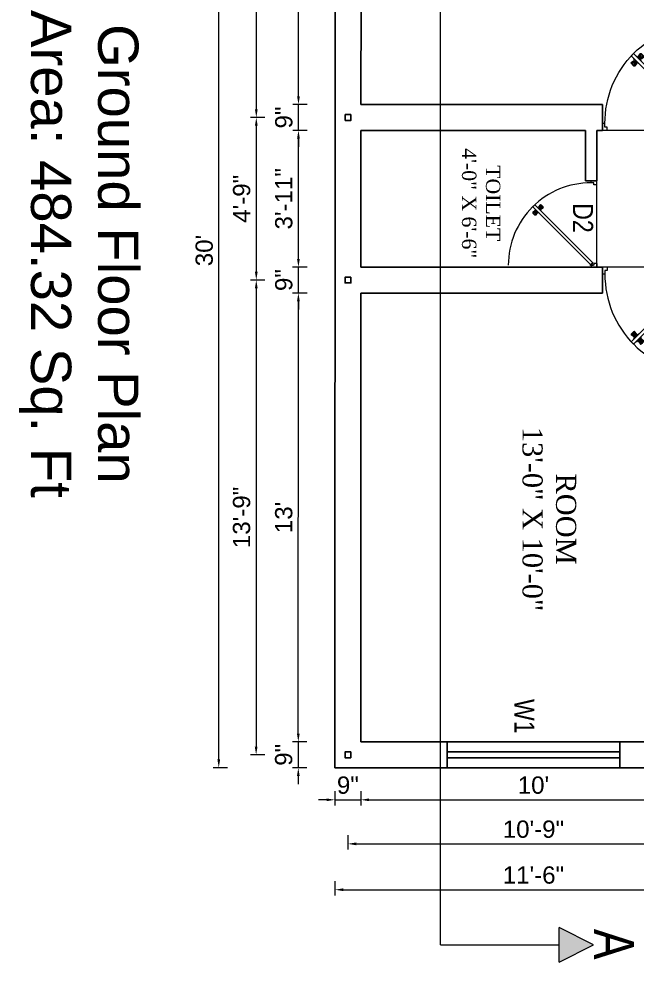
# Model space of a CAD drawing. Header units: inches. Extents: x 392906 to 410488, y -52747 to -40742.
# Drawn here: x 401308.1 to 401523, y -49530.9 to -49203.1 of the extents above; entities that cross this region are included whole.
import ezdxf

# ---------------------------------------------------------------- set-up
doc = ezdxf.new("R2010")
doc.units = ezdxf.units.IN
doc.header["$LTSCALE"] = 2
doc.header["$MEASUREMENT"] = 0
doc.header["$PDMODE"] = 34
doc.layers.get('0').update_dxf_attribs({"linetype": 'CONTINUOUS'})
doc.layers.get('DEFPOINTS').update_dxf_attribs({"color": 141, "linetype": 'CONTINUOUS'})
for name, color, linetype, lineweight in [('DOOR & WIN', 1, 'CONTINUOUS', 25), ('PUERTAS', 7, 'CONTINUOUS', 9), ('steps', 253, 'CONTINUOUS', 20)]:
    doc.layers.add(name, color=color, linetype=linetype, lineweight=lineweight)
doc.styles.add('Lettring Text', font='arial.ttf')
doc.styles.get("Standard").update_dxf_attribs({"font": 'ARIALN.TTF'})
doc.dimstyles.new('Copy of Standard', dxfattribs={"dimtxt": 6, "dimasz": 2.875, "dimexe": 2, "dimexo": 4, "dimgap": 2, "dimtad": 1, "dimdec": 0, "dimrnd": 1, "dimzin": 0, "dimdsep": 46, "dimlunit": 4, "dimtxsty": 'Lettring Text', "dimcen": 0.1, "dimclrd": 7, "dimclre": 7, "dimclrt": 7, "dimazin": 0, "dimtfac": 0.645, "dimtdec": 0, "dimtmove": 1, "dimatfit": 0, "dimfxl": 3, "dimfxlon": 1, "dimtfillclr": 256, "dimtolj": 1, "dimtzin": 0, "dimlwd": -1, "dimlwe": -1, "dimarcsym": 2})

# ---------------------------------------------------------------- blocks, each defined once
blk = doc.blocks.new('3ft')
at = {"layer": 'PUERTAS', "color": 6}
for p, q in [((1.01, 2.52), (25.23, 26.74)), ((26.05, 25.92), (25.23, 26.74)), ((26.05, 25.92), (1.77, 1.64)), ((0, 2.4), (0, 0)), ((0.72, 2.4), (0, 2.4)), ((1.6, 0), (0, 0)), ((0.72, 1.52), (0.72, 2.44)), ((0.8, 1.52), (0.72, 1.52)), ((0.8, 1.52), (0.8, 2.41)), ((0.8, 1.2), (0.8, 1.52)), ((1.6, 1.2), (0.8, 1.2)), ((1.57, 1.84), (0.94, 2.47)), ((1.63, 1.89), (0.97, 2.55)), ((1.63, 1.89), (1.57, 1.84)), ((1.77, 1.64), (1.57, 1.84)), ((1.6, 0), (1.6, 1.2)), ((34.4, 0), (34.4, 1.2)), ((34.4, 1.2), (35.2, 1.2)), ((34.4, 0), (36, 0)), ((35.2, 1.2), (35.2, 2.4)), ((35.2, 2.4), (36, 2.4)), ((36, 0), (36, 2.4))]:
    blk.add_line(p, q, dxfattribs=at)
at = {"layer": 'PUERTAS', "color": 1}
for p, q in [((21.67, 25.73), (22.17, 26.23)), ((21.7, 25.82), (22.14, 26.26)), ((22.58, 26.7), (22.14, 26.26)), ((22.67, 26.73), (22.17, 26.23)), ((22.61, 26.67), (22.58, 26.7)), ((23.45, 25.91), (22.79, 26.73)), ((22.49, 24.95), (21.67, 25.61)), ((21.73, 25.79), (21.7, 25.82)), ((22.6, 24.96), (23.02, 25.38)), ((22.61, 24.25), (22.92, 24.72)), ((22.62, 24.13), (22.61, 24.14)), ((22.7, 25.07), (22.71, 25.06)), ((22.82, 25.06), (23.08, 25.32)), ((22.94, 24.95), (22.83, 25.07)), ((22.92, 24.72), (22.92, 24.72)), ((22.93, 24.94), (23.19, 25.21)), ((22.93, 24.84), (22.93, 24.83)), ((23.44, 25.81), (23.02, 25.38)), ((23.34, 25.58), (23.08, 25.32)), ((23.46, 25.47), (23.19, 25.21)), ((23.33, 25.7), (23.34, 25.69)), ((23.45, 25.46), (23.33, 25.57)), ((23.44, 23.31), (23.45, 23.3)), ((23.56, 23.3), (24.03, 23.61)), ((23.57, 25.47), (23.57, 25.47)), ((24.15, 25.79), (23.68, 25.48)), ((23.68, 25.48), (23.68, 25.48)), ((24.03, 23.61), (24.03, 23.62)), ((24.14, 23.62), (24.14, 23.62)), ((24.25, 23.62), (24.51, 23.89)), ((24.27, 25.78), (24.26, 25.79)), ((24.26, 23.29), (24.69, 23.71)), ((24.26, 23.63), (24.37, 23.52)), ((24.26, 23.18), (24.92, 22.37)), ((24.37, 23.52), (24.63, 23.77)), ((24.37, 23.4), (24.37, 23.4)), ((24.78, 24.15), (24.51, 23.89)), ((24.89, 24.03), (24.63, 23.77)), ((25.11, 24.14), (24.69, 23.71)), ((24.77, 24.14), (24.88, 24.03)), ((24.79, 24.38), (24.78, 24.37)), ((24.78, 24.26), (24.78, 24.26)), ((25.1, 24.84), (24.79, 24.38)), ((25, 24.03), (25, 24.03)), ((25.09, 24.96), (25.1, 24.95)), ((25.22, 24.14), (26.03, 23.48)), ((26.04, 23.37), (25.54, 22.86)), ((26.01, 23.27), (25.57, 22.83)), ((25.98, 23.3), (26.01, 23.27)), ((25.04, 22.36), (25.54, 22.86)), ((25.1, 22.42), (25.13, 22.39)), ((25.13, 22.39), (25.57, 22.83))]:
    blk.add_line(p, q, dxfattribs=at)
at = {"layer": 'PUERTAS', "color": 8}
for p, q in [((22.13, 26.28), (21.98, 26.13)), ((22.13, 26.28), (22.27, 26.42)), ((22.29, 26.41), (22.27, 26.42)), ((23.16, 25.52), (22.34, 26.39)), ((23.3, 25.66), (22.5, 26.56)), ((23.41, 25.77), (22.65, 26.71)), ((23.46, 25.83), (22.72, 26.75)), ((22.57, 24.94), (21.65, 25.68)), ((22.63, 24.99), (21.69, 25.75)), ((22.74, 25.1), (21.84, 25.9)), ((22.88, 25.24), (22.01, 26.06)), ((22.69, 24.32), (23.02, 24.83)), ((22.95, 24.96), (22.84, 25.07)), ((22.98, 24.99), (22.86, 25.1)), ((23.03, 25.04), (22.91, 25.15)), ((22.91, 24.53), (23.1, 24.91)), ((23.11, 25.12), (22.99, 25.23)), ((23.13, 24.76), (23.18, 24.99)), ((23.28, 25.3), (23.17, 25.41)), ((23.36, 25.37), (23.25, 25.49)), ((23.31, 24.94), (23.28, 25.08)), ((23.41, 25.43), (23.3, 25.54)), ((23.46, 25.09), (23.32, 25.13)), ((23.44, 25.45), (23.33, 25.56)), ((23.64, 25.27), (23.41, 25.22)), ((23.87, 25.49), (23.49, 25.3)), ((24.08, 25.71), (23.57, 25.38)), ((23.63, 23.38), (24.14, 23.72)), ((23.84, 23.6), (24.22, 23.79)), ((24.07, 23.82), (24.3, 23.88)), ((24.25, 24), (24.39, 23.97)), ((24.25, 23.26), (24.99, 22.34)), ((24.27, 23.64), (24.38, 23.53)), ((24.3, 23.67), (24.41, 23.56)), ((24.3, 23.32), (25.06, 22.38)), ((24.35, 23.72), (24.46, 23.61)), ((24.4, 24.15), (24.43, 24.01)), ((24.41, 23.43), (25.2, 22.53)), ((24.43, 23.8), (24.54, 23.69)), ((24.58, 24.33), (24.52, 24.1)), ((24.55, 23.57), (25.37, 22.7)), ((24.6, 23.97), (24.72, 23.86)), ((24.8, 24.56), (24.61, 24.18)), ((25.02, 24.77), (24.68, 24.26)), ((24.68, 24.05), (24.79, 23.94)), ((24.73, 24.1), (24.85, 23.99)), ((24.76, 24.13), (24.87, 24.02)), ((24.83, 23.85), (25.7, 23.03)), ((24.97, 23.99), (25.87, 23.2)), ((25.08, 24.1), (26.02, 23.34)), ((25.14, 24.15), (26.06, 23.41)), ((25.58, 22.82), (25.73, 22.97)), ((25.72, 22.98), (25.73, 22.97)), ((25.58, 22.82), (25.43, 22.67)), ((0, 0), (36, 0))]:
    blk.add_line(p, q, dxfattribs=at)
at = {"layer": 'PUERTAS', "color": 2}
for p, q in [((21.99, 26.11), (21.98, 26.13)), ((25.42, 22.68), (25.43, 22.67))]:
    blk.add_line(p, q, dxfattribs=at)
at = {"layer": 'PUERTAS', "color": 6}
for radius in [0.155, 0.0752]:
    blk.add_circle((0.82, 2.56), radius, dxfattribs=at)
blk.add_arc((0.82, 2.56), 34.38, 359.7285, 90.0333, dxfattribs=at)
at = {"layer": 'PUERTAS', "color": 1}
for centre, start, end in [((22.73, 26.68), 38.9236, 135), ((22.54, 25.01), 231.0764, 315), ((22.67, 24.2), 135, 225), ((22.77, 25.12), 225, 315), ((22.99, 24.89), 135, 219.7428), ((22.87, 24.78), 315, 39.7428), ((23.28, 25.63), 315, 45), ((23.39, 25.86), 315, 38.9236), ((23.51, 23.36), 225, 315), ((23.51, 25.41), 50.2572, 135), ((23.62, 25.53), 230.2572, 315), ((24.09, 23.56), 50.2572, 135), ((24.2, 23.68), 230.2572, 315), ((24.2, 25.73), 45, 135), ((24.32, 23.23), 135, 218.9236), ((24.42, 23.46), 135, 225), ((24.84, 24.31), 135, 219.7428), ((24.72, 24.21), 315, 39.7428), ((24.94, 23.98), 45, 135), ((25.04, 24.89), 315, 45), ((25.17, 24.08), 51.0764, 135), ((25.98, 23.42), 315, 51.0764), ((24.98, 22.42), 218.9236, 315)]:
    blk.add_arc(centre, 0.08, start, end, dxfattribs=at)
blk = doc.blocks.new('*U199')
at = {"color": 3, "xscale": -1}
blk.add_blockref('3ft', (42, 0), dxfattribs=at)
blk = doc.blocks.new('2ft6in')
at = {"layer": 'PUERTAS', "color": 2}
for p, q in [((0.84, 2.1), (21.02, 22.28)), ((21.71, 21.6), (1.47, 1.37)), ((18.33, 21.76), (18.31, 21.77)), ((21.71, 21.6), (21.02, 22.28)), ((21.18, 18.9), (21.2, 18.89)), ((0, 2), (0, 0)), ((0.6, 2), (0, 2)), ((1.33, 0), (0, 0)), ((0.6, 1.26), (0.6, 2.04)), ((0.67, 1.26), (0.6, 1.26)), ((0.67, 1.26), (0.67, 2.01)), ((0.67, 1), (0.67, 1.26)), ((1.33, 1), (0.67, 1)), ((1.31, 1.53), (0.79, 2.06)), ((1.36, 1.58), (0.81, 2.12)), ((1.36, 1.58), (1.31, 1.53)), ((1.47, 1.37), (1.31, 1.53)), ((1.33, 0), (1.33, 1)), ((28.67, 0), (28.67, 1)), ((28.67, 1), (29.33, 1)), ((28.67, 0), (30, 0)), ((29.33, 1), (29.33, 2)), ((29.33, 2), (30, 2)), ((30, 0), (30, 2))]:
    blk.add_line(p, q, dxfattribs=at)
at = {"layer": 'PUERTAS', "color": 8}
for p, q in [((18.81, 20.78), (18.04, 21.4)), ((18.86, 20.83), (18.08, 21.46)), ((18.95, 20.92), (18.2, 21.58)), ((18.44, 21.9), (18.31, 21.77)), ((19.07, 21.03), (18.34, 21.72)), ((18.44, 21.9), (18.56, 22.02)), ((18.58, 22.01), (18.56, 22.02)), ((19.3, 21.26), (18.61, 22)), ((19.42, 21.38), (18.75, 22.14)), ((19.51, 21.48), (18.88, 22.26)), ((18.91, 20.27), (19.19, 20.69)), ((19.55, 21.53), (18.93, 22.3)), ((19.13, 20.8), (19.03, 20.9)), ((19.15, 20.82), (19.05, 20.92)), ((19.09, 20.44), (19.25, 20.76)), ((19.19, 20.87), (19.1, 20.96)), ((19.25, 20.93), (19.16, 21.02)), ((19.28, 20.63), (19.32, 20.83)), ((19.4, 21.08), (19.31, 21.17)), ((19.47, 21.15), (19.38, 21.24)), ((19.43, 20.78), (19.4, 20.9)), ((19.51, 21.19), (19.42, 21.28)), ((19.55, 20.91), (19.43, 20.94)), ((19.53, 21.21), (19.44, 21.3)), ((19.7, 21.06), (19.51, 21.01)), ((19.89, 21.24), (19.58, 21.08)), ((20.07, 21.42), (19.64, 21.15)), ((19.69, 19.49), (20.12, 19.76)), ((19.87, 19.67), (20.18, 19.83)), ((20.06, 19.85), (20.25, 19.9)), ((20.21, 20), (20.33, 19.97)), ((20.23, 19.7), (20.32, 19.61)), ((20.25, 19.72), (20.34, 19.63)), ((20.29, 19.76), (20.38, 19.67)), ((20.33, 20.13), (20.36, 20.01)), ((20.36, 19.83), (20.45, 19.74)), ((20.48, 20.28), (20.44, 20.08)), ((20.5, 19.98), (20.6, 19.89)), ((20.67, 20.47), (20.51, 20.15)), ((20.85, 20.64), (20.57, 20.22)), ((20.57, 20.04), (20.66, 19.95)), ((20.61, 20.09), (20.7, 19.99)), ((20.63, 20.11), (20.72, 20.01)), ((20.69, 19.87), (21.42, 19.19)), ((20.81, 19.99), (21.56, 19.33)), ((20.9, 20.08), (21.68, 19.45)), ((20.95, 20.13), (21.72, 19.51)), ((20.21, 19.38), (20.83, 18.61)), ((20.25, 19.43), (20.88, 18.65)), ((20.34, 19.53), (21, 18.77)), ((20.46, 19.64), (21.14, 18.91)), ((21.32, 19.01), (21.2, 18.89)), ((21.32, 19.01), (21.44, 19.14)), ((21.43, 19.15), (21.44, 19.14)), ((0, 0), (30, 0))]:
    blk.add_line(p, q, dxfattribs=at)
at = {"layer": 'PUERTAS', "color": 1}
for p, q in [((18.06, 21.44), (18.48, 21.86)), ((18.74, 20.79), (18.06, 21.34)), ((18.08, 21.51), (18.45, 21.88)), ((18.11, 21.49), (18.08, 21.51)), ((18.82, 22.25), (18.45, 21.88)), ((18.9, 22.28), (18.48, 21.86)), ((18.84, 22.23), (18.82, 22.25)), ((18.83, 20.8), (19.18, 21.15)), ((18.84, 20.21), (19.1, 20.6)), ((18.85, 20.11), (18.84, 20.12)), ((18.92, 20.89), (18.93, 20.88)), ((19.54, 21.59), (18.99, 22.27)), ((19.02, 20.88), (19.24, 21.1)), ((19.12, 20.8), (19.03, 20.89)), ((19.1, 20.7), (19.11, 20.69)), ((19.1, 20.6), (19.1, 20.6)), ((19.11, 20.79), (19.33, 21.01)), ((19.54, 21.5), (19.18, 21.15)), ((19.45, 21.31), (19.24, 21.1)), ((19.55, 21.22), (19.33, 21.01)), ((19.45, 21.41), (19.45, 21.41)), ((19.54, 21.22), (19.45, 21.31)), ((19.64, 21.23), (19.64, 21.23)), ((19.64, 19.42), (20.02, 19.67)), ((19.74, 21.24), (19.73, 21.23)), ((20.12, 21.49), (19.74, 21.24)), ((20.02, 19.67), (20.03, 19.68)), ((20.12, 19.68), (20.12, 19.68)), ((20.21, 19.69), (20.43, 19.9)), ((20.22, 21.48), (20.22, 21.49)), ((20.22, 19.41), (20.57, 19.76)), ((20.22, 19.69), (20.31, 19.6)), ((20.31, 19.6), (20.52, 19.81)), ((20.65, 20.12), (20.43, 19.9)), ((20.74, 20.03), (20.52, 19.81)), ((20.93, 20.11), (20.57, 19.76)), ((20.64, 20.11), (20.73, 20.02)), ((20.66, 20.31), (20.65, 20.31)), ((20.65, 20.21), (20.65, 20.22)), ((20.91, 20.7), (20.66, 20.31)), ((20.84, 20.02), (20.83, 20.03)), ((20.91, 20.8), (20.91, 20.79)), ((21.02, 20.12), (21.7, 19.57)), ((19.53, 19.43), (19.54, 19.42)), ((20.22, 19.32), (20.76, 18.64)), ((20.31, 19.5), (20.31, 19.5)), ((20.86, 18.63), (21.28, 19.05)), ((20.91, 18.68), (20.94, 18.66)), ((20.94, 18.66), (21.31, 19.03)), ((21.7, 19.47), (21.28, 19.05)), ((21.67, 19.4), (21.31, 19.03)), ((21.65, 19.42), (21.67, 19.4))]:
    blk.add_line(p, q, dxfattribs=at)
at = {"layer": 'PUERTAS', "color": 2}
for radius in [0.129, 0.0627]:
    blk.add_circle((0.68, 2.14), radius, dxfattribs=at)
at = {"layer": 'PUERTAS', "color": 8}
blk.add_arc((0.68, 2.14), 28.65, 359.7285, 90.0333, dxfattribs=at)
at = {"layer": 'PUERTAS', "color": 1}
for centre, start, end in [((18.78, 20.84), 231.0764, 315), ((18.89, 20.16), 135, 225), ((18.94, 22.23), 38.9236, 135), ((18.97, 20.93), 225, 315), ((19.16, 20.74), 135, 219.7428), ((19.06, 20.65), 315, 39.7428), ((19.4, 21.36), 315, 45), ((19.49, 21.55), 315, 38.9236), ((19.6, 21.18), 50.2572, 135), ((19.68, 21.28), 230.2572, 315), ((20.07, 19.63), 50.2572, 135), ((20.17, 21.44), 45, 135), ((20.16, 19.73), 230.2572, 315), ((20.7, 20.26), 135, 219.7428), ((20.6, 20.17), 315, 39.7428), ((20.78, 19.98), 45, 135), ((20.87, 20.75), 315, 45), ((20.98, 20.07), 51.0764, 135), ((19.59, 19.47), 225, 315), ((20.27, 19.36), 135, 218.9236), ((20.35, 19.55), 135, 225), ((20.82, 18.68), 218.9236, 315), ((21.65, 19.52), 315, 51.0764)]:
    blk.add_arc(centre, 0.0667, start, end, dxfattribs=at)
blk = doc.blocks.new('*U202')
at = {"color": 3}
blk.add_blockref('2ft6in', (0, 0), dxfattribs=at)
blk = doc.blocks.new('*D710')
at = {"layer": 'DEFPOINTS', "color": 0, "ltscale": 0.5, "transparency": 16777216}
for p in [(401417.99, -49454.35), (401405.24, -49463.34), (401417.98, -49463.35)]:
    blk.add_point(p, dxfattribs=at)
at = {"layer": 'steps', "color": 7, "ltscale": 0.5, "transparency": 16777216}
for p, q in [((401405.25, -49451.47), (401405.25, -49448.59)), ((401408.25, -49454.35), (401403.25, -49454.34)), ((401405.25, -49454.34), (401405.24, -49463.34)), ((401408.24, -49463.35), (401403.24, -49463.34)), ((401405.24, -49466.22), (401405.24, -49469.09))]:
    blk.add_line(p, q, dxfattribs=at)
for points in [[(401404.77, -49451.47), (401405.72, -49451.47), (401405.25, -49454.34)], [(401404.76, -49466.22), (401405.72, -49466.22), (401405.24, -49463.34)]]:
    blk.add_solid(points, dxfattribs=at)
at = {"layer": 'steps', "color": 7, "ltscale": 0.5, "transparency": 16777216, "insert": (401400.18, -49458.84), "char_height": 6, "attachment_point": 5, "rotation": 89.9867, "style": 'Lettring Text'}
blk.add_mtext('\\A1;9"', dxfattribs=at)
blk = doc.blocks.new('*D711')
at = {"layer": 'DEFPOINTS', "color": 0, "ltscale": 0.5, "transparency": 16777216}
for p in [(401405.28, -49298.34), (401427.02, -49298.35), (401417.99, -49454.35)]:
    blk.add_point(p, dxfattribs=at)
at = {"layer": 'steps', "color": 7, "ltscale": 0.5, "transparency": 16777216}
for p, q in [((401408.28, -49298.34), (401403.28, -49298.34)), ((401405.25, -49451.47), (401405.28, -49301.22)), ((401408.25, -49454.35), (401403.25, -49454.34))]:
    blk.add_line(p, q, dxfattribs=at)
for points in [[(401404.8, -49301.22), (401405.76, -49301.22), (401405.28, -49298.34)], [(401404.77, -49451.47), (401405.72, -49451.47), (401405.25, -49454.34)]]:
    blk.add_solid(points, dxfattribs=at)
at = {"layer": 'steps', "color": 7, "ltscale": 0.5, "transparency": 16777216, "insert": (401400.2, -49376.34), "char_height": 6, "attachment_point": 5, "rotation": 89.9867, "style": 'Lettring Text'}
blk.add_mtext("\\A1;13'", dxfattribs=at)
blk = doc.blocks.new('*D712')
at = {"layer": 'DEFPOINTS', "color": 0, "ltscale": 0.5, "transparency": 16777216}
for p in [(401405.28, -49289.34), (401427.02, -49289.35), (401427.02, -49298.35)]:
    blk.add_point(p, dxfattribs=at)
at = {"layer": 'steps', "color": 7, "ltscale": 0.5, "transparency": 16777216}
for p, q in [((401405.28, -49286.47), (401405.28, -49283.59)), ((401408.28, -49289.34), (401403.28, -49289.34)), ((401405.28, -49298.34), (401405.28, -49289.34)), ((401408.28, -49298.34), (401403.28, -49298.34)), ((401405.28, -49301.22), (401405.28, -49304.09))]:
    blk.add_line(p, q, dxfattribs=at)
for points in [[(401404.8, -49286.47), (401405.76, -49286.47), (401405.28, -49289.34)], [(401404.8, -49301.22), (401405.76, -49301.22), (401405.28, -49298.34)]]:
    blk.add_solid(points, dxfattribs=at)
at = {"layer": 'steps', "color": 7, "ltscale": 0.5, "transparency": 16777216, "insert": (401400.22, -49293.84), "char_height": 6, "attachment_point": 5, "rotation": 89.9867, "style": 'Lettring Text'}
blk.add_mtext('\\A1;9"', dxfattribs=at)
blk = doc.blocks.new('*D713')
at = {"layer": 'DEFPOINTS', "color": 0, "ltscale": 0.5, "transparency": 16777216}
for p in [(401405.29, -49241.84), (401427.02, -49241.85), (401427.02, -49289.35)]:
    blk.add_point(p, dxfattribs=at)
at = {"layer": 'steps', "color": 7, "ltscale": 0.5, "transparency": 16777216}
for p, q in [((401408.29, -49241.84), (401403.29, -49241.84)), ((401405.28, -49286.47), (401405.29, -49244.72)), ((401408.28, -49289.34), (401403.28, -49289.34))]:
    blk.add_line(p, q, dxfattribs=at)
for points in [[(401404.81, -49244.72), (401405.77, -49244.72), (401405.29, -49241.84)], [(401404.8, -49286.47), (401405.76, -49286.47), (401405.28, -49289.34)]]:
    blk.add_solid(points, dxfattribs=at)
at = {"layer": 'steps', "color": 7, "ltscale": 0.5, "transparency": 16777216, "insert": (401400.22, -49265.59), "char_height": 6, "attachment_point": 5, "rotation": 89.9867, "style": 'Lettring Text'}
blk.add_mtext('\\A1;3\'-11"', dxfattribs=at)
blk = doc.blocks.new('*D714')
at = {"layer": 'DEFPOINTS', "color": 0, "ltscale": 0.5, "transparency": 16777216}
for p in [(401405.3, -49232.84), (401427.03, -49232.85), (401427.02, -49241.85)]:
    blk.add_point(p, dxfattribs=at)
at = {"layer": 'steps', "color": 7, "ltscale": 0.5, "transparency": 16777216}
for p, q in [((401405.3, -49229.97), (401405.3, -49227.09)), ((401408.3, -49232.84), (401403.3, -49232.84)), ((401405.29, -49241.84), (401405.3, -49232.84)), ((401408.29, -49241.84), (401403.29, -49241.84)), ((401405.29, -49244.72), (401405.29, -49247.59))]:
    blk.add_line(p, q, dxfattribs=at)
for points in [[(401404.82, -49229.97), (401405.78, -49229.97), (401405.3, -49232.84)], [(401404.81, -49244.72), (401405.77, -49244.72), (401405.29, -49241.84)]]:
    blk.add_solid(points, dxfattribs=at)
at = {"layer": 'steps', "color": 7, "ltscale": 0.5, "transparency": 16777216, "insert": (401400.23, -49237.34), "char_height": 6, "attachment_point": 5, "rotation": 89.9867, "style": 'Lettring Text'}
blk.add_mtext('\\A1;9"', dxfattribs=at)
blk = doc.blocks.new('*D715')
at = {"layer": 'DEFPOINTS', "color": 0, "ltscale": 0.5, "transparency": 16777216}
for p in [(401405.32, -49112.05), (401427.07, -49112.06), (401427.03, -49232.85)]:
    blk.add_point(p, dxfattribs=at)
at = {"layer": 'steps', "color": 7, "ltscale": 0.5, "transparency": 16777216}
for p, q in [((401408.32, -49112.05), (401403.32, -49112.05)), ((401405.3, -49229.97), (401405.32, -49114.93)), ((401408.3, -49232.84), (401403.3, -49232.84))]:
    blk.add_line(p, q, dxfattribs=at)
for points in [[(401404.84, -49114.93), (401405.8, -49114.93), (401405.32, -49112.05)], [(401404.82, -49229.97), (401405.78, -49229.97), (401405.3, -49232.84)]]:
    blk.add_solid(points, dxfattribs=at)
at = {"layer": 'steps', "color": 7, "ltscale": 0.5, "transparency": 16777216, "insert": (401400.25, -49172.45), "char_height": 6, "attachment_point": 5, "rotation": 89.9867, "style": 'Lettring Text'}
blk.add_mtext('\\A1;10\'-1"', dxfattribs=at)
blk = doc.blocks.new('*D717')
at = {"layer": 'DEFPOINTS', "color": 0, "ltscale": 0.5, "transparency": 16777216}
for p in [(401422.57, -49107.93), (401390.64, -49237.34), (401422.54, -49237.35)]:
    blk.add_point(p, dxfattribs=at)
at = {"layer": 'steps', "color": 7, "ltscale": 0.5, "transparency": 16777216}
for p, q in [((401393.67, -49107.93), (401388.67, -49107.93)), ((401390.67, -49110.8), (401390.64, -49234.47)), ((401393.64, -49237.34), (401388.64, -49237.34))]:
    blk.add_line(p, q, dxfattribs=at)
for points in [[(401390.19, -49110.8), (401391.15, -49110.8), (401390.67, -49107.93)], [(401390.16, -49234.47), (401391.12, -49234.47), (401390.64, -49237.34)]]:
    blk.add_solid(points, dxfattribs=at)
at = {"layer": 'steps', "color": 7, "ltscale": 0.5, "transparency": 16777216, "insert": (401385.59, -49172.63), "char_height": 6, "attachment_point": 5, "rotation": 89.9867, "style": 'Lettring Text'}
blk.add_mtext('\\A1;10\'-9"', dxfattribs=at)
blk = doc.blocks.new('*D718')
at = {"layer": 'DEFPOINTS', "color": 0, "ltscale": 0.5, "transparency": 16777216}
for p in [(401422.54, -49237.35), (401390.63, -49293.84), (401422.52, -49293.85)]:
    blk.add_point(p, dxfattribs=at)
at = {"layer": 'steps', "color": 7, "ltscale": 0.5, "transparency": 16777216}
for p, q in [((401393.64, -49237.34), (401388.64, -49237.34)), ((401390.64, -49240.22), (401390.63, -49290.97)), ((401393.63, -49293.84), (401388.63, -49293.84))]:
    blk.add_line(p, q, dxfattribs=at)
for points in [[(401390.16, -49240.22), (401391.12, -49240.22), (401390.64, -49237.34)], [(401390.15, -49290.97), (401391.11, -49290.97), (401390.63, -49293.84)]]:
    blk.add_solid(points, dxfattribs=at)
at = {"layer": 'steps', "color": 7, "ltscale": 0.5, "transparency": 16777216, "insert": (401385.57, -49265.59), "char_height": 6, "attachment_point": 5, "rotation": 89.9867, "style": 'Lettring Text'}
blk.add_mtext('\\A1;4\'-9"', dxfattribs=at)
blk = doc.blocks.new('*D719')
at = {"layer": 'DEFPOINTS', "color": 0, "ltscale": 0.5, "transparency": 16777216}
for p in [(401422.52, -49293.85), (401390.59, -49458.84), (401422.48, -49458.85)]:
    blk.add_point(p, dxfattribs=at)
at = {"layer": 'steps', "color": 7, "ltscale": 0.5, "transparency": 16777216}
for p, q in [((401393.63, -49293.84), (401388.63, -49293.84)), ((401390.63, -49296.72), (401390.59, -49455.97)), ((401393.59, -49458.84), (401388.59, -49458.84))]:
    blk.add_line(p, q, dxfattribs=at)
for points in [[(401390.15, -49296.72), (401391.11, -49296.72), (401390.63, -49293.84)], [(401390.11, -49455.97), (401391.07, -49455.97), (401390.59, -49458.84)]]:
    blk.add_solid(points, dxfattribs=at)
at = {"layer": 'steps', "color": 7, "ltscale": 0.5, "transparency": 16777216, "insert": (401385.54, -49376.34), "char_height": 6, "attachment_point": 5, "rotation": 89.9867, "style": 'Lettring Text'}
blk.add_mtext('\\A1;13\'-9"', dxfattribs=at)
blk = doc.blocks.new('*D720')
at = {"layer": 'DEFPOINTS', "color": 0, "ltscale": 0.5, "transparency": 16777216}
for p in [(401377.68, -49103.8), (401418.07, -49103.81), (401417.98, -49463.35)]:
    blk.add_point(p, dxfattribs=at)
at = {"layer": 'steps', "color": 7, "ltscale": 0.5, "transparency": 16777216}
for p, q in [((401380.68, -49103.8), (401375.68, -49103.8)), ((401377.6, -49460.46), (401377.68, -49106.68)), ((401380.59, -49463.34), (401375.59, -49463.34))]:
    blk.add_line(p, q, dxfattribs=at)
for points in [[(401377.2, -49106.68), (401378.16, -49106.68), (401377.68, -49103.8)], [(401377.12, -49460.46), (401378.07, -49460.46), (401377.59, -49463.34)]]:
    blk.add_solid(points, dxfattribs=at)
at = {"layer": 'steps', "color": 7, "ltscale": 0.5, "transparency": 16777216, "insert": (401372.57, -49283.57), "char_height": 6, "attachment_point": 5, "rotation": 89.9867, "style": 'Lettring Text'}
blk.add_mtext("\\A1;30'", dxfattribs=at)
blk = doc.blocks.new('*D725')
at = {"layer": 'DEFPOINTS', "color": 0, "ltscale": 0.5, "transparency": 16777216}
for p in [(401556.02, -49289.35), (401511.02, -49298.35), (401689.86, -49298.35)]:
    blk.add_point(p, dxfattribs=at)
at = {"layer": 'steps', "color": 7, "ltscale": 0.5, "transparency": 16777216}
for p, q in [((401689.86, -49286.47), (401689.86, -49283.6)), ((401686.86, -49289.35), (401691.86, -49289.35)), ((401689.86, -49289.35), (401689.86, -49298.35)), ((401686.86, -49298.35), (401691.86, -49298.35)), ((401689.86, -49301.22), (401689.86, -49304.1))]:
    blk.add_line(p, q, dxfattribs=at)
for points in [[(401689.38, -49286.47), (401690.34, -49286.47), (401689.86, -49289.35)], [(401689.38, -49301.22), (401690.34, -49301.22), (401689.86, -49298.35)]]:
    blk.add_solid(points, dxfattribs=at)
at = {"layer": 'steps', "color": 7, "ltscale": 0.5, "transparency": 16777216, "insert": (401684.79, -49293.85), "char_height": 6, "attachment_point": 5, "rotation": 90, "style": 'Lettring Text'}
blk.add_mtext('\\A1;9"', dxfattribs=at)
blk = doc.blocks.new('*D726')
at = {"layer": 'DEFPOINTS', "color": 0, "ltscale": 0.5, "transparency": 16777216}
for p in [(401511.02, -49298.35), (401546.98, -49454.35), (401689.86, -49454.35)]:
    blk.add_point(p, dxfattribs=at)
at = {"layer": 'steps', "color": 7, "ltscale": 0.5, "transparency": 16777216}
for p, q in [((401686.86, -49298.35), (401691.86, -49298.35)), ((401689.86, -49301.22), (401689.86, -49451.47)), ((401686.86, -49454.35), (401691.86, -49454.35))]:
    blk.add_line(p, q, dxfattribs=at)
for points in [[(401689.38, -49301.22), (401690.34, -49301.22), (401689.86, -49298.35)], [(401689.38, -49451.47), (401690.34, -49451.47), (401689.86, -49454.35)]]:
    blk.add_solid(points, dxfattribs=at)
at = {"layer": 'steps', "color": 7, "ltscale": 0.5, "transparency": 16777216, "insert": (401684.79, -49376.35), "char_height": 6, "attachment_point": 5, "rotation": 90, "style": 'Lettring Text'}
blk.add_mtext("\\A1;13'", dxfattribs=at)
blk = doc.blocks.new('*D741')
at = {"layer": 'DEFPOINTS', "color": 0, "ltscale": 0.5, "transparency": 16777216}
for p in [(401417.99, -49454.35), (401426.98, -49454.35), (401426.98, -49474.48)]:
    blk.add_point(p, dxfattribs=at)
at = {"layer": 'steps', "color": 7, "ltscale": 0.5, "transparency": 16777216}
for p, q in [((401417.99, -49471.48), (401417.99, -49476.48)), ((401426.98, -49471.48), (401426.98, -49476.48)), ((401415.11, -49474.48), (401412.24, -49474.48)), ((401417.99, -49474.48), (401426.98, -49474.48)), ((401429.86, -49474.48), (401432.73, -49474.48))]:
    blk.add_line(p, q, dxfattribs=at)
for points in [[(401415.11, -49474), (401415.11, -49474.95), (401417.99, -49474.48)], [(401429.86, -49474), (401429.86, -49474.95), (401426.98, -49474.48)]]:
    blk.add_solid(points, dxfattribs=at)
at = {"layer": 'steps', "color": 7, "ltscale": 0.5, "transparency": 16777216, "insert": (401422.48, -49469.41), "char_height": 6, "attachment_point": 5, "style": 'Lettring Text'}
blk.add_mtext('\\A1;9"', dxfattribs=at)
blk = doc.blocks.new('*D742')
at = {"layer": 'DEFPOINTS', "color": 0, "ltscale": 0.5, "transparency": 16777216}
for p in [(401426.98, -49454.35), (401546.98, -49454.38), (401546.98, -49474.48)]:
    blk.add_point(p, dxfattribs=at)
at = {"layer": 'steps', "color": 7, "ltscale": 0.5, "transparency": 16777216}
for p, q in [((401426.98, -49471.48), (401426.98, -49476.48)), ((401546.98, -49471.48), (401546.98, -49476.48)), ((401429.86, -49474.48), (401544.11, -49474.48))]:
    blk.add_line(p, q, dxfattribs=at)
for points in [[(401429.86, -49474), (401429.86, -49474.95), (401426.98, -49474.48)], [(401544.11, -49474), (401544.11, -49474.95), (401546.98, -49474.48)]]:
    blk.add_solid(points, dxfattribs=at)
at = {"layer": 'steps', "color": 7, "ltscale": 0.5, "transparency": 16777216, "insert": (401486.98, -49469.41), "char_height": 6, "attachment_point": 5, "style": 'Lettring Text'}
blk.add_mtext("\\A1;10'", dxfattribs=at)
blk = doc.blocks.new('*D746')
at = {"layer": 'DEFPOINTS', "color": 0, "ltscale": 0.5, "transparency": 16777216}
for p in [(401422.48, -49458.85), (401551.48, -49458.85), (401551.48, -49489.79)]:
    blk.add_point(p, dxfattribs=at)
at = {"layer": 'steps', "color": 7, "ltscale": 0.5, "transparency": 16777216}
for p, q in [((401422.48, -49486.79), (401422.48, -49491.79)), ((401551.48, -49486.79), (401551.48, -49491.79)), ((401425.36, -49489.79), (401548.61, -49489.79))]:
    blk.add_line(p, q, dxfattribs=at)
for points in [[(401425.36, -49489.31), (401425.36, -49490.27), (401422.48, -49489.79)], [(401548.61, -49489.31), (401548.61, -49490.27), (401551.48, -49489.79)]]:
    blk.add_solid(points, dxfattribs=at)
at = {"layer": 'steps', "color": 7, "ltscale": 0.5, "transparency": 16777216, "insert": (401486.98, -49484.72), "char_height": 6, "attachment_point": 5, "style": 'Lettring Text'}
blk.add_mtext('\\A1;10\'-9"', dxfattribs=at)
blk = doc.blocks.new('*D748')
at = {"layer": 'DEFPOINTS', "color": 0, "ltscale": 0.5, "transparency": 16777216}
for p in [(401417.98, -49463.35), (401555.98, -49463.35), (401555.98, -49505.73)]:
    blk.add_point(p, dxfattribs=at)
at = {"layer": 'steps', "color": 7, "ltscale": 0.5, "transparency": 16777216}
for p, q in [((401417.98, -49502.73), (401417.98, -49507.73)), ((401555.98, -49502.73), (401555.98, -49507.73)), ((401420.86, -49505.73), (401553.11, -49505.73))]:
    blk.add_line(p, q, dxfattribs=at)
for points in [[(401420.86, -49505.25), (401420.86, -49506.21), (401417.98, -49505.73)], [(401553.11, -49505.25), (401553.11, -49506.21), (401555.98, -49505.73)]]:
    blk.add_solid(points, dxfattribs=at)
at = {"layer": 'steps', "color": 7, "ltscale": 0.5, "transparency": 16777216, "insert": (401486.98, -49500.66), "char_height": 6, "attachment_point": 5, "style": 'Lettring Text'}
blk.add_mtext('\\A1;11\'-6"', dxfattribs=at)

msp = doc.modelspace()

# ---------------------------------------------------------------- hatches: boundary and pattern name
at = {"linetype": 'ByBlock', "lineweight": 5}
msp.add_hatch(color=7, dxfattribs=at).paths.add_polyline_path([(401507.89, -49524.9), (401495.89, -49530.9), (401495.89, -49518.9)])

# ---------------------------------------------------------------- linework, layer by layer
at = {"color": 7, "linetype": 'ByBlock', "lineweight": 5}
for p, q in [((401454.72, -49524.9), (401454.72, -49030.58)), ((401495.89, -49530.9), (401495.89, -49518.9)), ((401507.89, -49524.9), (401495.89, -49518.9)), ((401454.72, -49524.9), (401495.89, -49524.9)), ((401495.89, -49530.9), (401507.89, -49524.9))]:
    msp.add_line(p, q, dxfattribs=at)
at = {"ltscale": 0.5}
for p, q in [((401427.03, -49232.85), (401427.07, -49103.02)), ((401417.98, -49463.35), (401418.07, -49103.81)), ((401427.03, -49232.85), (401511.03, -49232.85)), ((401511.03, -49241.85), (401511.03, -49232.85)), ((401427.02, -49289.35), (401427.03, -49241.85)), ((401427.03, -49241.85), (401505.03, -49241.85)), ((401505.03, -49259.37), (401505.03, -49241.85)), ((401509.03, -49259.37), (401509.03, -49241.85)), ((401509.03, -49241.85), (401511.03, -49241.85)), ((401509.03, -49259.37), (401505.03, -49259.37)), ((401427.02, -49289.35), (401509.03, -49289.35)), ((401509.02, -49289.35), (401511.02, -49289.35)), ((401511.02, -49298.35), (401511.02, -49289.35)), ((401426.98, -49454.35), (401427.02, -49298.35)), ((401427.02, -49298.35), (401511.02, -49298.35)), ((401426.98, -49454.35), (401546.98, -49454.35)), ((401456.98, -49463.35), (401456.98, -49454.35)), ((401510.98, -49454.37), (401510.98, -49454.35)), ((401516.98, -49463.35), (401516.98, -49454.35)), ((401456.98, -49457.85), (401516.98, -49457.85)), ((401456.98, -49459.85), (401516.98, -49459.85)), ((401417.98, -49463.35), (401555.98, -49463.35))]:
    msp.add_line(p, q, dxfattribs=at)
for points in [[(401423.54, -49236.35), (401423.54, -49238.35), (401421.54, -49238.35), (401421.54, -49236.35)], [(401423.52, -49292.85), (401423.52, -49294.85), (401421.52, -49294.85), (401421.52, -49292.85)], [(401423.48, -49457.85), (401423.48, -49459.85), (401421.48, -49459.85), (401421.48, -49457.85)]]:
    msp.add_lwpolyline(points, close=True, dxfattribs=at)

# ---------------------------------------------------------------- block references
at = {"layer": 'DOOR & WIN'}
msp.add_blockref('*U199', (401505.03, -49241.85), dxfattribs=at)
at = {"layer": 'DOOR & WIN', "rotation": 90}
msp.add_blockref('*U202', (401509.03, -49289.37), dxfattribs=at)
at = {"layer": 'DOOR & WIN', "xscale": -1, "rotation": 180}
msp.add_blockref('*U199', (401505.02, -49289.35), dxfattribs=at)

# ---------------------------------------------------------------- texts
at = {"color": 7, "linetype": 'ByBlock', "lineweight": 5, "char_height": 14, "rotation": 270}
for s, insert, width, attachment_point in [('{\\fArial CE|b0|i0|c238|p34;Ground Floor Plan\\PArea: \\fArial CE|b0|i0|c0|p34;484.32\\fArial CE|b0|i0|c238|p34; Sq. Ft}', (401328.88, -49284.75), 235.547, 5), ('A', (401521.99, -49530.02), 26.5803, 3)]:
    msp.add_mtext(s, dxfattribs=dict(at, insert=insert, width=width, attachment_point=attachment_point))
at = {"layer": 'steps', "color": 7, "ltscale": 0.3, "rotation": 270}
for s, insert, char_height, width, attachment_point in [('{\\fTimes New Roman|b0|i0|c0|p18;TOILET\\P4\'-0" X 6\'-6"}', (401475.48, -49267.14), 5, 67.6616, 2), ('{\\fTimes New Roman|b0|i0|c0|p18;ROOM\\P13\'-0" X 10\'-0"}', (401501.85, -49376.91), 7, 67.6616, 2), ('W1', (401480.34, -49445.45), 7, 18.6213, 8)]:
    msp.add_mtext(s, dxfattribs=dict(at, insert=insert, char_height=char_height, width=width, attachment_point=attachment_point))
at = {"layer": 'steps', "color": 7, "ltscale": 0.3, "insert": (401507.72, -49272.25), "char_height": 7, "attachment_point": 2, "rotation": 270}
msp.add_mtext_dynamic_manual_height_columns('D2', width=18.6213, gutter_width=40, heights=[0], dxfattribs=at)

# ---------------------------------------------------------------- dimensions: what is measured, and where the dimension line sits
at = {"layer": 'steps', "ltscale": 0.5}
for p1, p2, distance, picture, middle in [((401417.98, -49463.35), (401418.07, -49103.81), 40.39, '*D720', (401372.57, -49283.57)), ((401422.57, -49107.93), (401422.54, -49237.35), -31.9, '*D717', (401385.59, -49172.63))]:
    dim = msp.add_aligned_dim(p1=p1, p2=p2, distance=distance, dimstyle='Copy of Standard', dxfattribs=at)
    dim.commit()
    dim.dimension.update_dxf_attribs({"geometry": picture, "text_midpoint": middle})
for base, p1, p2, angle, picture, middle in [((401405.32, -49112.05), (401427.03, -49232.85), (401427.07, -49112.06), 89.9867, '*D715', (401400.25, -49172.45)), ((401390.63, -49293.84), (401422.54, -49237.35), (401422.52, -49293.85), 89.9867, '*D718', (401385.57, -49265.59)), ((401405.29, -49241.84), (401427.02, -49289.35), (401427.02, -49241.85), 89.9867, '*D713', (401400.22, -49265.59)), ((401390.59, -49458.84), (401422.52, -49293.85), (401422.48, -49458.85), 89.9867, '*D719', (401385.54, -49376.34)), ((401405.28, -49298.34), (401417.99, -49454.35), (401427.02, -49298.35), 89.9867, '*D711', (401400.2, -49376.34)), ((401689.86, -49454.35), (401511.02, -49298.35), (401546.98, -49454.35), 270, '*D726', (401684.79, -49376.35))]:
    dim = msp.add_linear_dim(base=base, p1=p1, p2=p2, angle=angle, dimstyle='Copy of Standard', dxfattribs=at)
    dim.commit()
    dim.dimension.update_dxf_attribs({"geometry": picture, "text_midpoint": middle})
for base, p1, p2, angle, picture, middle, dimtype in [((401405.3, -49232.84), (401427.02, -49241.85), (401427.03, -49232.85), 89.9867, '*D714', (401405.3, -49237.34), 160), ((401405.28, -49289.34), (401427.02, -49298.35), (401427.02, -49289.35), 89.9867, '*D712', (401405.28, -49293.84), 160), ((401689.86, -49298.35), (401556.02, -49289.35), (401511.02, -49298.35), 270, '*D725', (401689.86, -49293.85), 160), ((401405.24, -49463.34), (401417.99, -49454.35), (401417.98, -49463.35), 269.9867, '*D710', (401405.24, -49458.84), 161)]:
    dim = msp.add_linear_dim(base=base, p1=p1, p2=p2, angle=angle, dimstyle='Copy of Standard', dxfattribs=at)
    dim.commit()
    dim.dimension.update_dxf_attribs({"geometry": picture, "text_midpoint": middle, "dimtype": dimtype})
dim = msp.add_linear_dim(base=(401426.98, -49474.48), p1=(401417.99, -49454.35), p2=(401426.98, -49454.35), dimstyle='Copy of Standard', dxfattribs=at)
dim.commit()
dim.dimension.update_dxf_attribs({"geometry": '*D741', "text_midpoint": (401422.48, -49474.48), "dimtype": 160})
for base, p1, p2, picture, middle in [((401546.98, -49474.48), (401426.98, -49454.35), (401546.98, -49454.38), '*D742', (401486.98, -49469.41)), ((401551.48, -49489.79), (401422.48, -49458.85), (401551.48, -49458.85), '*D746', (401486.98, -49484.72)), ((401555.98, -49505.73), (401417.98, -49463.35), (401555.98, -49463.35), '*D748', (401486.98, -49500.66))]:
    dim = msp.add_linear_dim(base=base, p1=p1, p2=p2, dimstyle='Copy of Standard', dxfattribs=at)
    dim.commit()
    dim.dimension.update_dxf_attribs({"geometry": picture, "text_midpoint": middle})

doc.saveas('drawing.dxf')
